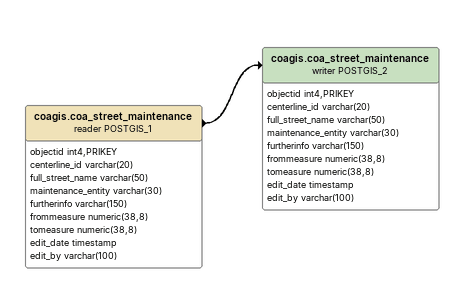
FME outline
coagis.coa_street_maintenance (reader POSTGIS_1)
    attributes: objectid int4,PRIKEY, centerline_id varchar(20), full_street_name varchar(50), maintenance_entity varchar(30), furtherinfo varchar(150), frommeasure numeric(38,8), tomeasure numeric(38,8), edit_date timestamp, edit_by varchar(100)
    -> coagis.coa_street_maintenance (writer POSTGIS_2)
coagis.coa_street_maintenance (writer POSTGIS_2)
    attributes: objectid int4,PRIKEY, centerline_id varchar(20), full_street_name varchar(50), maintenance_entity varchar(30), furtherinfo varchar(150), frommeasure numeric(38,8), tomeasure numeric(38,8), edit_date timestamp, edit_by varchar(100)
